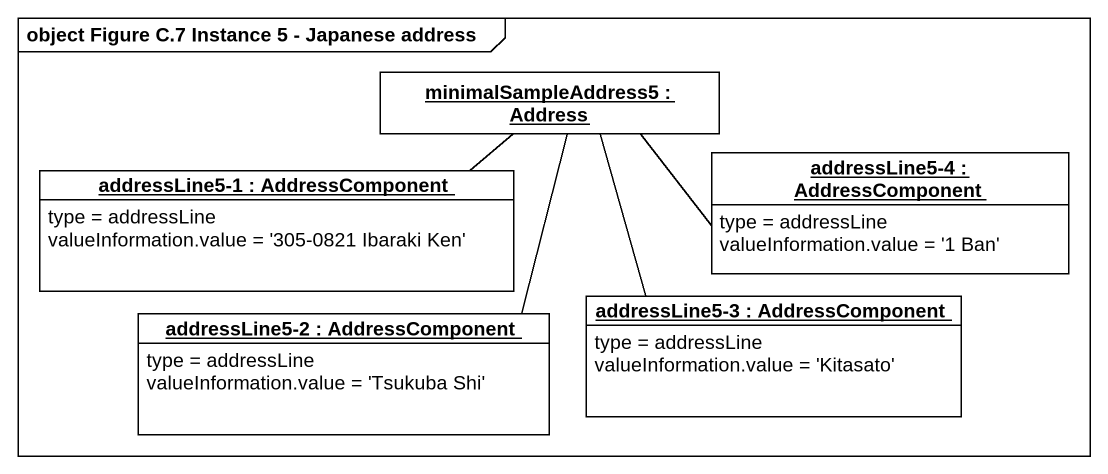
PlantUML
@startuml
mainframe object Figure C.7 Instance 5 - Japanese address
hide circle
hide empty members
object "minimalSampleAddress5 : Address" as minimalSampleAddress5 #FFFFFF
object "addressLine5-1 : AddressComponent" as addressLine5_1 #FFFFFF {
  type = addressLine
  valueInformation.value = '305-0821 Ibaraki Ken'
}
object "addressLine5-4 : AddressComponent" as addressLine5_4 #FFFFFF {
  type = addressLine
  valueInformation.value = '1 Ban'
}
object "addressLine5-2 : AddressComponent" as addressLine5_2 #FFFFFF {
  type = addressLine
  valueInformation.value = 'Tsukuba Shi'
}
object "addressLine5-3 : AddressComponent" as addressLine5_3 #FFFFFF {
  type = addressLine
  valueInformation.value = 'Kitasato'
}
addressLine5_1 -right- minimalSampleAddress5
addressLine5_4 -left- minimalSampleAddress5
addressLine5_2 -up- minimalSampleAddress5
addressLine5_3 -up- minimalSampleAddress5
@enduml
